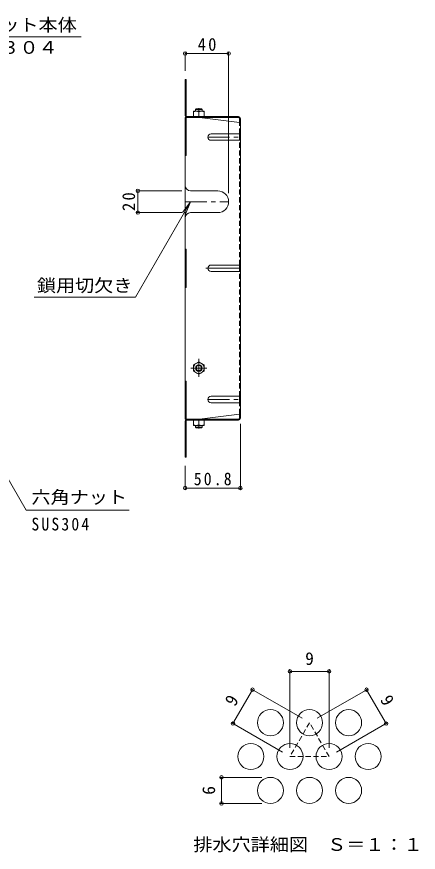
# Model space of a CAD drawing. Units: millimetres at full size, sheet at 1:4, with parts at other scales. Extents: x -838 to 1019, y -781 to 757.
# Drawn here: x 643 to 1013, y -94 to 675 of the extents above; entities that cross this region are included whole.
import ezdxf
from ezdxf.enums import TextEntityAlignment as Align

# ---------------------------------------------------------------- set-up
doc = ezdxf.new("R2010")
doc.units = ezdxf.units.MM
doc.header["$LTSCALE"] = 4
doc.header["$PDMODE"] = 32
doc.header["$PDSIZE"] = 3.2
for name, pattern in [('CHAIN1', [8, 5, -1, 1, -1]), ('CHAIN2', [12, 9, -1, 1, -1]), ('DASHED1', [1.8, 1.2, -0.6])]:
    doc.linetypes.add(name, pattern=pattern)
for name, color, linetype, lineweight in [('A-1', 3, 'Continuous', 9), ('A-4', 7, 'Continuous', 9), ('A-5', 7, 'Continuous', 9), ('A-7', 2, 'Continuous', 9), ('A-8', 2, 'Continuous', 9), ('A-9', 6, 'Continuous', 9), ('F-4_F-4ﾚｲﾔ', 7, 'Continuous', 9), ('F-6_F-6ﾚｲﾔ', 2, 'Continuous', 9), ('F-7_F-7ﾚｲﾔ', 2, 'Continuous', 9)]:
    doc.layers.add(name, color=color, linetype=linetype, lineweight=lineweight)
doc.styles.add('ＭＳ ゴシック', font='')
doc.styles.get('ＭＳ ゴシック').set_extended_font_data('MS Gothic')

msp = doc.modelspace()

# ---------------------------------------------------------------- linework, layer by layer
at = {"layer": 'A-1'}
for p, q in [((807.391, 589.462), (807.891, 589.962)), ((813.391, 589.462), (807.391, 589.462)), ((807.391, 587.762), (807.391, 589.462)), ((812.891, 589.962), (807.891, 589.962)), ((813.391, 589.462), (812.891, 589.962)), ((813.391, 587.762), (813.391, 589.462)), ((807.391, 298.562), (807.391, 296.862)), ((813.391, 296.862), (807.391, 296.862)), ((807.391, 296.862), (807.891, 296.362)), ((812.891, 296.362), (807.891, 296.362)), ((813.391, 296.862), (812.891, 296.362)), ((813.391, 298.562), (813.391, 296.862))]:
    msp.add_line(p, q, dxfattribs=at)
for radius in [3, 2.458]:
    msp.add_circle((810.391, 351.359), radius, dxfattribs=at)
at = {"layer": 'A-4'}
for p, q in [((797.891, 642.078), (797.891, 624.966)), ((797.891, 640.878), (837.891, 640.878)), ((837.891, 642.078), (837.891, 512.458)), ((753.052, 514.458), (794.891, 514.458)), ((754.252, 514.458), (754.252, 494.458)), ((753.052, 494.458), (794.891, 494.458)), ((848.691, 239.735), (848.691, 300.174)), ((797.891, 239.735), (797.891, 261.359)), ((797.891, 240.935), (848.691, 240.935))]:
    msp.add_line(p, q, dxfattribs=at)
for p in [(797.891, 640.878), (837.891, 640.878), (754.252, 514.458), (754.252, 494.458), (797.891, 240.935), (848.691, 240.935)]:
    msp.add_point(p, dxfattribs=at)
at = {"layer": 'A-5'}
for p, q in [((701.939, 656.306), (569.733, 656.306)), ((802.891, 504.458), (795.282, 494.541)), ((752.104, 416.492), (658.871, 416.492)), ((579.16, 345.609), (651.431, 220.429)), ((746.381, 220.429), (651.431, 220.429))]:
    msp.add_line(p, q, dxfattribs=at)
msp.add_lwpolyline([(752.104, 416.492), (802.891, 504.458), (798.108, 492.91)], dxfattribs=at)
at = {"layer": 'A-7'}
for p, q in [((798.691, 583.432), (798.691, 616.966)), ((797.891, 591.966), (798.691, 591.966)), ((797.891, 581.966), (797.891, 304.359)), ((797.891, 581.966), (847.225, 581.966)), ((798.691, 581.966), (798.691, 546.961)), ((799.358, 582.766), (847.091, 582.766)), ((810.891, 581.962), (847.891, 577.35)), ((847.891, 581.299), (847.891, 577.35)), ((848.691, 581.166), (848.691, 305.159)), ((847.891, 560.974), (847.891, 566.974)), ((797.891, 546.961), (798.691, 546.961)), ((797.891, 460.666), (798.691, 460.666)), ((797.891, 339.363), (798.691, 339.363)), ((798.691, 304.359), (798.691, 339.363)), ((847.891, 319.353), (847.891, 325.353)), ((810.891, 304.362), (847.891, 308.974)), ((847.891, 305.025), (847.891, 308.974)), ((797.891, 304.359), (847.225, 304.359)), ((798.691, 302.892), (798.691, 269.359)), ((799.358, 303.559), (847.091, 303.559)), ((797.891, 294.359), (798.691, 294.359))]:
    msp.add_line(p, q, dxfattribs=at)
at = {"layer": 'A-7', "linetype": 'DASHED1'}
for p, q in [((847.891, 566.974), (847.891, 577.35)), ((847.891, 446.162), (847.891, 560.974)), ((847.891, 325.353), (847.891, 440.162)), ((847.891, 308.974), (847.891, 319.353))]:
    msp.add_line(p, q, dxfattribs=at)
at = {"layer": 'A-7'}
for points in [[(797.891, 583.566), (797.891, 616.966), (798.691, 616.966)], [(797.891, 425.665), (798.691, 425.665), (798.691, 460.666)], [(797.891, 302.759), (797.891, 269.359), (798.691, 269.359)]]:
    msp.add_lwpolyline(points, dxfattribs=at)
for centre, radius, start, end in [((799.491, 583.566), 1.6, 180, 270), ((799.358, 583.432), 0.667, 180, 270), ((847.091, 581.166), 1.6, 0, 90), ((847.225, 581.299), 0.667, 0, 90), ((847.891, 578.15), 0.8, 270, 0), ((847.891, 308.174), 0.8, 0, 90), ((799.491, 302.759), 1.6, 90, 180), ((799.358, 302.892), 0.667, 90, 180), ((847.091, 305.159), 1.6, 270, 0), ((847.225, 305.025), 0.667, 270, 0)]:
    msp.add_arc(centre, radius, start, end, dxfattribs=at)
at = {"layer": 'A-8', "linetype": 'CHAIN1'}
for p, q in [((818.691, 563.973), (848.691, 563.973)), ((797.891, 504.458), (837.891, 504.458)), ((818.691, 322.352), (848.691, 322.352))]:
    msp.add_line(p, q, dxfattribs=at)
at = {"layer": 'A-8'}
for p, q in [((821.691, 566.973), (848.691, 566.973)), ((821.691, 560.973), (848.691, 560.973)), ((802.891, 514.458), (827.891, 514.458)), ((802.891, 494.458), (827.891, 494.458)), ((821.691, 446.162), (848.691, 446.162)), ((847.891, 440.162), (847.891, 446.162)), ((821.691, 440.162), (848.691, 440.162)), ((821.691, 325.352), (848.691, 325.352)), ((821.691, 319.352), (848.691, 319.352))]:
    msp.add_line(p, q, dxfattribs=at)
at = {"layer": 'A-8', "linetype": 'CHAIN2'}
msp.add_line((817.004, 443.162), (848.691, 443.162), dxfattribs=at)
at = {"layer": 'A-8'}
for centre, radius, start, end in [((821.691, 563.973), 3, 90, 270), ((802.891, 519.458), 5, 180, 270), ((827.891, 504.458), 10, 270, 90), ((802.891, 489.458), 5, 90, 180), ((821.691, 443.162), 3, 90, 270), ((821.691, 322.352), 3, 90, 270)]:
    msp.add_arc(centre, radius, start, end, dxfattribs=at)
at = {"layer": 'A-9', "color": 2}
for p, q in [((805.391, 582.762), (805.391, 587.762)), ((815.392, 587.762), (805.391, 587.762)), ((810.391, 582.762), (810.391, 587.329)), ((815.392, 582.762), (815.392, 587.762)), ((815.392, 582.762), (805.391, 582.762)), ((810.391, 357.109), (805.391, 354.222)), ((805.391, 354.222), (805.391, 348.495)), ((810.391, 345.609), (805.391, 348.495)), ((810.391, 345.609), (815.392, 348.495)), ((815.392, 303.562), (805.391, 303.562)), ((805.391, 303.562), (805.391, 298.562)), ((810.391, 303.562), (810.391, 298.995)), ((815.392, 303.562), (815.392, 298.562)), ((815.392, 298.562), (805.391, 298.562))]:
    msp.add_line(p, q, dxfattribs=at)
at = {"layer": 'A-9', "color": 2, "linetype": 'CHAIN1'}
for p, q in [((810.391, 590.449), (810.391, 587.387)), ((810.391, 359.887), (810.391, 343.379)), ((802.922, 351.359), (817.682, 351.359)), ((810.391, 295.876), (810.391, 298.937))]:
    msp.add_line(p, q, dxfattribs=at)
at = {"layer": 'A-9', "color": 2}
msp.add_lwpolyline([(810.391, 357.109), (815.392, 354.222), (815.392, 348.495)], dxfattribs=at)
msp.add_circle((810.391, 351.359), 5, dxfattribs=at)
for centre, start, end in [((807.891, 580.329), 70.34633, 109.65366), ((812.891, 580.329), 70.34633, 109.65366), ((807.891, 305.995), 250.34634, 289.65367), ((812.891, 305.995), 250.34634, 289.65367)]:
    msp.add_arc(centre, 7.433, start, end, dxfattribs=at)
at = {"layer": 'F-4_F-4ﾚｲﾔ'}
for p, q in [((894.36, 73.385), (894.36, 1.807)), ((894.36, 72.185), (930.36, 72.185)), ((930.36, 73.385), (930.36, 1.807)), ((841.837, 24.131), (859.837, 55.308)), ((858.798, 55.908), (905.432, 28.984)), ((965.922, 55.908), (919.288, 28.984)), ((982.883, 24.131), (964.883, 55.308)), ((840.798, 24.731), (887.432, -2.193)), ((983.922, 24.731), (937.288, -2.193)), ((830.079, -25.37), (868.36, -25.37)), ((831.279, -49.37), (831.279, -25.37)), ((830.079, -49.37), (868.36, -49.37))]:
    msp.add_line(p, q, dxfattribs=at)
for p in [(894.36, 72.185), (930.36, 72.185), (859.837, 55.308), (964.883, 55.308), (841.837, 24.131), (982.883, 24.131), (831.279, -25.37), (831.279, -49.37)]:
    msp.add_point(p, dxfattribs=at)
at = {"layer": 'F-6_F-6ﾚｲﾔ', "linetype": 'DASHED1'}
msp.add_lwpolyline([(912.36, 24.984), (894.36, -6.193), (930.36, -6.193)], close=True, dxfattribs=at)
at = {"layer": 'F-6_F-6ﾚｲﾔ'}
for centre in [(876.36, 24.984), (912.36, 24.984), (948.36, 24.984), (858.36, -6.193), (894.36, -6.193), (930.36, -6.193), (966.36, -6.193), (876.36, -37.37), (912.36, -37.37), (948.36, -37.37)]:
    msp.add_circle(centre, 12, dxfattribs=at)

# ---------------------------------------------------------------- texts
at = {"layer": 'A-4', "color": 2, "char_height": 11.73, "attachment_point": 7, "style": 'ＭＳ ゴシック'}
for s, insert in [('\\T1.27;\\W0.95;40', (809.391, 643.278)), ('\\T1.28;\\W0.9;50.8', (805.791, 243.335))]:
    msp.add_mtext(s, dxfattribs=dict(at, insert=insert))
at = {"layer": 'A-4', "color": 2, "insert": (751.852, 495.958), "char_height": 11.73, "attachment_point": 7, "rotation": 90, "style": 'ＭＳ ゴシック'}
msp.add_mtext('\\T1.27;\\W0.95;20', dxfattribs=at)
at = {"layer": 'A-5', "color": 2, "style": 'ＭＳ ゴシック', "width": 1.1}
for s, p in [('バスケット本体', (574.858, 657.806)), ('ＳＵＳ３０４', (574.858, 637.066)), ('鎖用切欠き', (661.319, 417.992)), ('六角ナット', (656.286, 223.163))]:
    msp.add_text(s, height=11.73, dxfattribs=at).set_placement(p, align=Align.BOTTOM_LEFT)
at = {"layer": 'A-5', "color": 2, "insert": (656.286, 201.705), "char_height": 11.73, "attachment_point": 7, "style": 'ＭＳ ゴシック'}
msp.add_mtext('\\T1.28;\\W0.9;SUS304', dxfattribs=at)
at = {"layer": 'F-4_F-4ﾚｲﾔ', "color": 2, "style": 'ＭＳ ゴシック'}
msp.add_text('9', height=11.73, dxfattribs=at).set_placement((908.36, 74.585), align=Align.BOTTOM_LEFT)
for s, rotation, p in [('9', 60, (846.758, 37.455)), ('9', 300, (973.961, 44.384)), ('6', 90, (828.879, -41.37))]:
    msp.add_text(s, height=11.73, rotation=rotation, dxfattribs=at).set_placement(p, align=Align.BOTTOM_LEFT)
at = {"layer": 'F-7_F-7ﾚｲﾔ', "style": 'ＭＳ ゴシック', "width": 1.1}
msp.add_text('排水穴詳細図\u3000Ｓ＝１：１', height=11.73, dxfattribs=at).set_placement((805.36, -96.526), align=Align.BOTTOM_LEFT)

doc.saveas('drawing.dxf')
